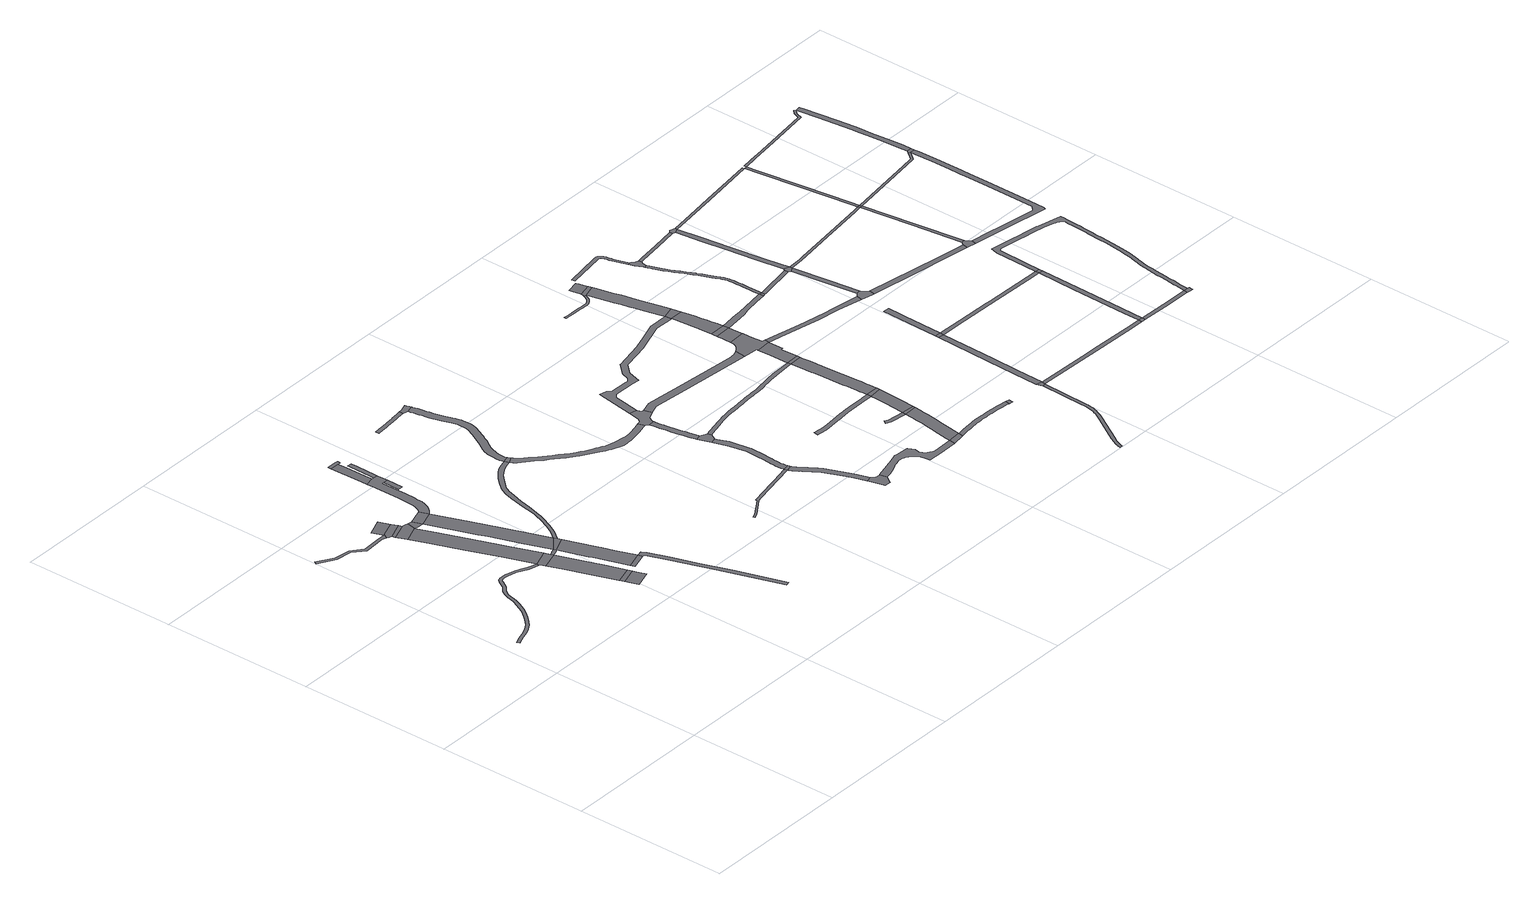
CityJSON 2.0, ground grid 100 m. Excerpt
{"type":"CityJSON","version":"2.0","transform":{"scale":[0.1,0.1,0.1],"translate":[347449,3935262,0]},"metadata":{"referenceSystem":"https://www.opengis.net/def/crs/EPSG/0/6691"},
"CityObjects":{
"road1":{"type":"Road","attributes":{"RoadStructureAttribute.sectionType":"1"},"geometry":[{"type":"MultiSurface","lod":"1","boundaries":[[[0,1,2,3,4,5,6,7,8,9,10,11,12,13,14,15,16,17,18,19,20,21,22,23,24,25,26,27,28,29,30,31,32,33,34,35,36,37,38,39,40,41,42,43,44,45,46,47,48,49,50,51,52,53,54,55,56,57,58,59,60,61,62,63,64,65,66,67,68,69,70,71]]]}]},
"road2":{"type":"Road","attributes":{"RoadStructureAttribute.sectionType":"1"},"geometry":[{"type":"MultiSurface","lod":"1","boundaries":[[[72,73,74,75,76,77,78,79,80,81,82,83,84]]]}]},
"road3":{"type":"Road","geometry":[{"type":"MultiSurface","lod":"1","boundaries":[[[83,85,86,87,88,84]]]}]},
"road4":{"type":"Road","attributes":{"RoadStructureAttribute.sectionType":"1"},"geometry":[{"type":"MultiSurface","lod":"1","boundaries":[[[88,89,90,91,84]]]}]},
"road5":{"type":"Road","attributes":{"RoadStructureAttribute.sectionType":"1"},"geometry":[{"type":"MultiSurface","lod":"1","boundaries":[[[86,92,93,87]]]}]},
"road6":{"type":"Road","geometry":[{"type":"MultiSurface","lod":"1","boundaries":[[[94,95,96,97,98,93,92,99,100]]]}]},
"road7":{"type":"Road","attributes":{"function":"1","RoadStructureAttribute.sectionType":"7"},"geometry":[{"type":"MultiSurface","lod":"1","boundaries":[[[101,102,103,104,100,99,105,106,107,71,108]]]}]},
"road8":{"type":"Road","geometry":[{"type":"MultiSurface","lod":"1","boundaries":[[[71,70,109,110,111,112,113,108]]]}]},
"road9":{"type":"Road","attributes":{"function":"1","RoadStructureAttribute.sectionType":"7"},"geometry":[{"type":"MultiSurface","lod":"1","boundaries":[[[111,114,115,116,117,118,119,112]]]}]},
"road10":{"type":"Road","geometry":[{"type":"MultiSurface","lod":"1","boundaries":[[[120,117,116,121]]]}]},
"road11":{"type":"Road","attributes":{"function":"1","RoadStructureAttribute.sectionType":"7"},"geometry":[{"type":"MultiSurface","lod":"1","boundaries":[[[122,120,121,123,124,125]]]}]},
"road12":{"type":"Road","attributes":{"RoadStructureAttribute.sectionType":"1"},"geometry":[{"type":"MultiSurface","lod":"1","boundaries":[[[126,127,96,95,128,129,130]]]}]},
"road13":{"type":"Road","geometry":[{"type":"MultiSurface","lod":"1","boundaries":[[[131,132,126,130]]]}]},
"road14":{"type":"Road","attributes":{"function":"1","RoadStructureAttribute.sectionType":"7"},"geometry":[{"type":"MultiSurface","lod":"1","boundaries":[[[133,134,135,136,131,130,137,138,139,140,141,142]]]}]},
"road15":{"type":"Road","attributes":{"function":"1","RoadStructureAttribute.sectionType":"7"},"geometry":[{"type":"MultiSurface","lod":"1","boundaries":[[[143,144,145,146,147,148,149,150,151,152,153,154,155,156,146,141,157,158,159,113,112]]]}]},
"road16":{"type":"Road","geometry":[{"type":"MultiSurface","lod":"1","boundaries":[[[141,146,156,160,161,162,142]]]}]},
"road17":{"type":"Road","geometry":[{"type":"MultiSurface","lod":"1","boundaries":[[[151,163,164,152]]]}]},
"road18":{"type":"Road","attributes":{"RoadStructureAttribute.sectionType":"1"},"geometry":[{"type":"MultiSurface","lod":"1","boundaries":[[[164,165,166,167,168,169,170,171,172,173,174,175,176,177,178,152]]]}]},
"road19":{"type":"Road","attributes":{"RoadStructureAttribute.sectionType":"1"},"geometry":[{"type":"MultiSurface","lod":"1","boundaries":[[[179,180,181,182,183,184,185,186,187,188,189,190,132,131,191,192,193,194,195,196,197,198,199,200,201,202,203,204,205,206,207]]]}]},
"road20":{"type":"Road","geometry":[{"type":"MultiSurface","lod":"1","boundaries":[[[203,208,209,204]]]}]},
"road21":{"type":"Road","attributes":{"RoadStructureAttribute.sectionType":"1"},"geometry":[{"type":"MultiSurface","lod":"1","boundaries":[[[210,211,212,213,214,179,207]]]}]},
"road22":{"type":"Road","geometry":[{"type":"MultiSurface","lod":"1","boundaries":[[[215,216,217,213,212,218,219]]]}]},
"road23":{"type":"Road","attributes":{"RoadStructureAttribute.sectionType":"1"},"geometry":[{"type":"MultiSurface","lod":"1","boundaries":[[[220,221,222,223,224,225,206,205]]]}]},
"road24":{"type":"Road","attributes":{"RoadStructureAttribute.sectionType":"1"},"geometry":[{"type":"MultiSurface","lod":"1","boundaries":[[[162,226,227,228,229,230,231,232,233,234,235,236,237,238,239,240,241,242,243,244,245,246,247,248,249,250,251,252,253,254,255,256,257,258,259,260,261,262,263,264,265,266,267,268,269,270,271,272,273,274,275,276,277,278,142]]]}]},
"road25":{"type":"Road","geometry":[{"type":"MultiSurface","lod":"1","boundaries":[[[253,252,279,280,281,282]]]}]},
"road26":{"type":"Road","attributes":{"RoadStructureAttribute.sectionType":"1"},"geometry":[{"type":"MultiSurface","lod":"1","boundaries":[[[283,284,285,286,287,288,289,290,291,292,293,294,295,296,297,298,299,300,301,302,303]]]}]},
"road27":{"type":"Road","attributes":{"RoadStructureAttribute.sectionType":"1"},"geometry":[{"type":"MultiSurface","lod":"1","boundaries":[[[304,305,306,307,308,309,310,311,312,313,314,315,316,317,318,319,320,321,322,323,324,325,326,327,328,329,330,331,332,333,334,335,336,337,338,339,340,341,342,343,344,345,253,282,346,347,348,349,350,351,352,353,354,355,356,357,358,359,360,361,362,363,364,365,366,367,368,369,370,371,372,373,374,375,376,377,378,379,380,381,382,383,384,385,386,387,388,389,390,391]]]}]},
"road28":{"type":"Road","attributes":{"RoadStructureAttribute.sectionType":"1"},"geometry":[{"type":"MultiSurface","lod":"1","boundaries":[[[392,393,394,395,396,397,398,399,400,401,402,403,404]]]}]},
"road29":{"type":"Road","geometry":[{"type":"MultiSurface","lod":"1","boundaries":[[[391,390,405,406,407,408,283,303]]]}]},
"road30":{"type":"Road","attributes":{"RoadStructureAttribute.sectionType":"1"},"geometry":[{"type":"MultiSurface","lod":"1","boundaries":[[[409,410,411,412,413,414,415,416,417,418,419,420,421,422,423,424,425,426,427,428,429,430,431,432,433,434,435,436,437,438,439,440,441,442,443,444,445,446,447,448,449,450,451,452,453,454,455,456,457,458,459,460,461,462,463,464,465,466,467,468,469,470,471,472,473,474,475,476,477,478,479,480,481,482,483,484,485,486,280,279]]]}]},
"road31":{"type":"Road","geometry":[{"type":"MultiSurface","lod":"1","boundaries":[[[392,404,487,488,489]]]}]},
"road32":{"type":"Road","attributes":{"RoadStructureAttribute.sectionType":"1"},"geometry":[{"type":"MultiSurface","lod":"1","boundaries":[[[490,491,492,493,494,495,496,497,498,499,500,501,487,404,502,503,504,505,506,507,508,509,510,511,512,513,514,515]]]}]},
"road33":{"type":"Road","attributes":{"RoadStructureAttribute.sectionType":"1"},"geometry":[{"type":"MultiSurface","lod":"1","boundaries":[[[489,516,517,518,519,520,521,522,523,524,525,526,527,528,529,530,531,532,533,534,535,536,537,538,539,540,541,542,543,544,545,546,547,548,392]]]}]},
"road34":{"type":"Road","geometry":[{"type":"MultiSurface","lod":"1","boundaries":[[[549,550,551,552,553,554,555,556,557,558,559,560,561,562,563,564,565,566,567,568,515,514,569,570,571]]]}]},
"road35":{"type":"Road","geometry":[{"type":"MultiSurface","lod":"1","boundaries":[[[572,532,531,573,574,575,576,577]]]}]},
"road36":{"type":"Road","attributes":{"RoadStructureAttribute.sectionType":"1"},"geometry":[{"type":"MultiSurface","lod":"1","boundaries":[[[578,579,580,581,582,583,584,585,586,587,588,589,590,591,592,593,594,595,596,597,598,599,600,601,572,577]]]}]},
"road37":{"type":"Road","geometry":[{"type":"MultiSurface","lod":"1","boundaries":[[[602,603,604,605,606,607,608,609,610,611,612,613,614,452,451,590,589,615,616,617]]]}]},
"road38":{"type":"Road","attributes":{"RoadStructureAttribute.sectionType":"1"},"geometry":[{"type":"MultiSurface","lod":"1","boundaries":[[[618,619,620,621,622,623,624,625,626,627,628,629,630,631,632,633,634,635,636,637,638,639,640,641,642,643,644,645,646,647,648,649,650,651,652,653,654,655,656,657,658,659,660,661,662,663,664,665,666,667,668,553,552]]]}]},
"road39":{"type":"Road","attributes":{"RoadStructureAttribute.sectionType":"1"},"geometry":[{"type":"MultiSurface","lod":"1","boundaries":[[[669,670,671,672,673,674,675,676,677,678,679,680,681,682,683,684,685,686,687,688,689,690,691,692,693,694,695,696,697,698,574,573,699,700,701,702,703,704,705,706,707,708,709,710,711,712,713,714,715,716,717,718,719,720,721,722,723,724,725,726]]]}]},
"road40":{"type":"Road","attributes":{"RoadStructureAttribute.sectionType":"1"},"geometry":[{"type":"MultiSurface","lod":"1","boundaries":[[[727,728,729,730,731,732,733,734,735,736,737,738,602,617,739,740,741,742,743,744]]]}]},
"road41":{"type":"Road","attributes":{"RoadStructureAttribute.sectionType":"1"},"geometry":[{"type":"MultiSurface","lod":"1","boundaries":[[[745,746,747,748,749,750,751,752,753,754,755,756,757,758,759,760,761,762,763,764,765,766,767,768,769,770,771,772,773,774,775,776,777,778,779,780,781,782,783]]]}]},
"road42":{"type":"Road","geometry":[{"type":"MultiSurface","lod":"1","boundaries":[[[784,649,648,785]]]}]},
"road43":{"type":"Road","attributes":{"RoadStructureAttribute.sectionType":"1"},"geometry":[{"type":"MultiSurface","lod":"1","boundaries":[[[786,787,788,789,790,791,792,793,794,795,796,797,798,612,611,799,800,801,802,803,804,805,806,807,808,809,810,811,812,813]]]}]},
"road44":{"type":"Road","attributes":{"RoadStructureAttribute.sectionType":"1"},"geometry":[{"type":"MultiSurface","lod":"1","boundaries":[[[814,815,816,817,818,819]]]}]},
"road45":{"type":"Road","attributes":{"function":"3","RoadStructureAttribute.sectionType":"1"},"geometry":[{"type":"MultiSurface","lod":"1","boundaries":[[[784,820,821,822,823,824,825,826,827,828,818,829,830,831,832,833,834,835,836,837,838,839,840,649]]]}]},
"road46":{"type":"Road","geometry":[{"type":"MultiSurface","lod":"1","boundaries":[[[818,828,841,819]]]}]},
"road47":{"type":"Road","attributes":{"function":"3","RoadStructureAttribute.sectionType":"1"},"geometry":[{"type":"MultiSurface","lod":"1","boundaries":[[[842,843,844,845,846,783,847,848,849,850,819,841]]]}]},
"road48":{"type":"Road","attributes":{"RoadStructureAttribute.sectionType":"1"},"geometry":[{"type":"MultiSurface","lod":"1","boundaries":[[[851,852,853,854,855,856,857,858,859,860,861,862,863,864,865,866,867,868,869,870,871,872,873,874,875,876,877,878,879,880,881,882,883,884,885,886,887,888,889,890,784,785]]]}]},
"road49":{"type":"Road","geometry":[{"type":"MultiSurface","lod":"1","boundaries":[[[783,846,891,745]]]}]},
"road50":{"type":"Road","attributes":{"function":"3","RoadStructureAttribute.sectionType":"1"},"geometry":[{"type":"MultiSurface","lod":"1","boundaries":[[[892,893,894,895,896,897,898,899,900,901,902,903,904,745,891,905,906,907,908,909,910,911,912,913,914,915,916,917,726]]]}]},
"road51":{"type":"Road","geometry":[{"type":"MultiSurface","lod":"1","boundaries":[[[918,669,726,917]]]}]},
"road52":{"type":"Road","attributes":{"RoadStructureAttribute.sectionType":"1"},"geometry":[{"type":"MultiSurface","lod":"1","boundaries":[[[919,920,921,922,923,924,925,926,927,928,929,930,931,932,933,934,935,936,937,938,939,940,941,942,943,944,945,946,947,948,949,950,951,952,953,954,955,956]]]}]},
"road53":{"type":"Road","attributes":{"RoadStructureAttribute.sectionType":"1"},"geometry":[{"type":"MultiSurface","lod":"1","boundaries":[[[957,958,669,918,959,960,961,962]]]}]},
"road54":{"type":"Road","geometry":[{"type":"MultiSurface","lod":"1","boundaries":[[[963,964,965,966,967,968,969,970,971,972,744,743,973,974,975,957,962,976,977,978,979,980]]]}]},
"road55":{"type":"Road","geometry":[{"type":"MultiSurface","lod":"1","boundaries":[[[981,982,871,870,983]]]}]},
"road56":{"type":"Road","attributes":{"function":"3","RoadStructureAttribute.sectionType":"1"},"geometry":[{"type":"MultiSurface","lod":"1","boundaries":[[[984,985,986,987,988,989,990,991,963,980]]]}]},
"road57":{"type":"Road","geometry":[{"type":"MultiSurface","lod":"1","boundaries":[[[987,992,993,994,995,988]]]}]},
"road58":{"type":"Road","attributes":{"function":"3","RoadStructureAttribute.sectionType":"1"},"geometry":[{"type":"MultiSurface","lod":"1","boundaries":[[[993,996,997,998,999,1000,1001,1002,1003,1004,1005,1006,1007,994]]]}]},
"road59":{"type":"Road","geometry":[{"type":"MultiSurface","lod":"1","boundaries":[[[1003,1008,1009,813,812,1004]]]}]},
"road60":{"type":"Road","attributes":{"function":"3","RoadStructureAttribute.sectionType":"1"},"geometry":[{"type":"MultiSurface","lod":"1","boundaries":[[[1009,1010,1011,1012,1013,1014,1015,1016,1017,1018,955,1019,1020,1021,1022,1023,1024,1025,1026,1027,813]]]}]},
"road61":{"type":"Road","geometry":[{"type":"MultiSurface","lod":"1","boundaries":[[[1028,1029,956,955,1018,1030,1031]]]}]},
"road62":{"type":"Road","attributes":{"function":"3","RoadStructureAttribute.sectionType":"1"},"geometry":[{"type":"MultiSurface","lod":"1","boundaries":[[[1030,1032,1033,1034,1035,1036,1037,1031]]]}]},
"road63":{"type":"Road","geometry":[{"type":"MultiSurface","lod":"1","boundaries":[[[1038,1039,1040,1041]]]}]},
"road64":{"type":"Road","attributes":{"RoadStructureAttribute.sectionType":"1"},"geometry":[{"type":"MultiSurface","lod":"1","boundaries":[[[1042,1043,1044,1045,1046,1047,1048,1049,1050,993,992]]]}]},
"road65":{"type":"Road","attributes":{"RoadStructureAttribute.sectionType":"1"},"geometry":[{"type":"MultiSurface","lod":"1","boundaries":[[[1051,1052,1053,1054,1055,1056,1057,1058,1059,1060,1061,1062,976,962]]]}]},
"road66":{"type":"Road","attributes":{"RoadStructureAttribute.sectionType":"1"},"geometry":[{"type":"MultiSurface","lod":"1","boundaries":[[[1063,1064,1065,1066,1067,1068,1069,1070,1071,1072,1073,1074,1075,1076,1077,1078,1079,1080,1081,1082,1083,1084,1085,1086,1087,1088,1089,1090,1091,1092,1093,1094,1095,1096,1097,1098,1099,1100]]]}]},
"road67":{"type":"Road","attributes":{"RoadStructureAttribute.sectionType":"1"},"geometry":[{"type":"MultiSurface","lod":"1","boundaries":[[[1101,1102,1041,1040,1103,1104,1105,1106]]]}]},
"road68":{"type":"Road","attributes":{"RoadStructureAttribute.sectionType":"1"},"geometry":[{"type":"MultiSurface","lod":"1","boundaries":[[[1107,1108,1109,1110,1040,1039,1038,1111,1112,1113,1114,1115,1116,1117,1118,1119,1120,1121,1122,1123,1124,1125,1126,1127,1128,1129,1130,1131,1132,1133,1134,1135,1136,1137,1138,1139,1140,1141,1142,1143,1144,1145,1146,1147,1148,1149,1150,1151,1152,1153,1154,1155,1156,1157,1158,1039,1159,1160,1161,1162,1163]]]}]},
"road69":{"type":"Road","geometry":[{"type":"MultiSurface","lod":"1","boundaries":[[[1105,1164,1165,1106]]]}]},
"road70":{"type":"Road","geometry":[{"type":"MultiSurface","lod":"1","boundaries":[[[1166,1046,1045,1167]]]}]},
"road71":{"type":"Road","attributes":{"RoadStructureAttribute.sectionType":"1"},"geometry":[{"type":"MultiSurface","lod":"1","boundaries":[[[1168,1169,1170,1171,1172,1173,1174,1175,1176,1177,1178,1179,1180,1181,1182,1183,1184,1185,1186,1187,1188,1189,1190,1191,1192,1193,1194,1195,1196,1197,1046,1166,1198,1199,1200,1201,1202,1203,1204,1205,1206,1207,1208,1209,1210,1211,1212,1213,1214,1215,1216,1217,1218,1219,1220,1221,1222,1223,1224,1225,1226,1227,1228,1229]]]}]},
"road72":{"type":"Road","geometry":[{"type":"MultiSurface","lod":"1","boundaries":[[[1228,1230,1231,1232,1233,1234,1235,1236,1237,1238,1239,1240,1241,1242,1243,1244,1245,1080,1079,1246,1247,1248,1249,1250,1229]]]}]},
"road73":{"type":"Road","attributes":{"RoadStructureAttribute.sectionType":"1"},"geometry":[{"type":"MultiSurface","lod":"1","boundaries":[[[1251,1252,1253,1254,1255,1165,1164]]]}]},
"road74":{"type":"Road","attributes":{"RoadStructureAttribute.sectionType":"1"},"geometry":[{"type":"MultiSurface","lod":"1","boundaries":[[[1256,1257,1258,1259,1260,1261,1166,1167]]]}]},
"road75":{"type":"Road","attributes":{"RoadStructureAttribute.sectionType":"1"},"geometry":[{"type":"MultiSurface","lod":"1","boundaries":[[[1262,1263,1264,1238,1237,1265,1266,1267]]]}]},
"road76":{"type":"Road","geometry":[{"type":"MultiSurface","lod":"1","boundaries":[[[1268,1269,1270,1271,1058,1057,1272,1273,1274]]]}]},
"road77":{"type":"Road","attributes":{"RoadStructureAttribute.sectionType":"1"},"geometry":[{"type":"MultiSurface","lod":"1","boundaries":[[[1275,1276,1271,1270,1277,1278]]]}]},
"road78":{"type":"Road","geometry":[{"type":"MultiSurface","lod":"1","boundaries":[[[1279,1280,1260,1259,1275,1278]]]}]},
"road79":{"type":"Road","attributes":{"RoadStructureAttribute.sectionType":"1"},"geometry":[{"type":"MultiSurface","lod":"1","boundaries":[[[1281,1282,1283,1280,1279,1284,1285,1286,1287,1288]]]}]},
"road80":{"type":"Road","geometry":[{"type":"MultiSurface","lod":"1","boundaries":[[[1288,1287,1289,1290,1262,1267]]]}]},
"road81":{"type":"Road","attributes":{"RoadStructureAttribute.sectionType":"1"},"geometry":[{"type":"MultiSurface","lod":"1","boundaries":[[[1291,1292,1293,1294,1164,1105,1295,1296,1297,1298]]]}]},
"road82":{"type":"Road","attributes":{"RoadStructureAttribute.sectionType":"1"},"geometry":[{"type":"MultiSurface","lod":"1","boundaries":[[[1273,1299,1300,1301,1302,1303,1304,1305,1306,1274]]]}]},
"road83":{"type":"Road","geometry":[{"type":"MultiSurface","lod":"1","boundaries":[[[1163,1162,1307,1308]]]}]},
"road84":{"type":"Road","attributes":{"RoadStructureAttribute.sectionType":"1"},"geometry":[{"type":"MultiSurface","lod":"1","boundaries":[[[1309,1310,1311,1312,1313,1314,1315,1316,1317,1318,1279,1278]]]}]},
"road85":{"type":"Road","attributes":{"RoadStructureAttribute.sectionType":"1"},"geometry":[{"type":"MultiSurface","lod":"1","boundaries":[[[1319,1320,1163,1308,1321,1322,1323,1298]]]}]},
"road86":{"type":"Road","attributes":{"RoadStructureAttribute.sectionType":"1"},"geometry":[{"type":"MultiSurface","lod":"1","boundaries":[[[1307,1324,1325,1326,1327,1328,1308]]]}]},
"road87":{"type":"Road","attributes":{"RoadStructureAttribute.sectionType":"1"},"geometry":[{"type":"MultiSurface","lod":"1","boundaries":[[[1287,1329,1330,1331,1332,1333,1334,1289]]]}]},
"road88":{"type":"Road","geometry":[{"type":"MultiSurface","lod":"1","boundaries":[[[1323,1335,1291,1298]]]}]},
"road89":{"type":"Road","geometry":[{"type":"MultiSurface","lod":"1","boundaries":[[[1336,1337,1338,1303,1302,1339,1340]]]}]},
"road90":{"type":"Road","geometry":[{"type":"MultiSurface","lod":"1","boundaries":[[[1341,1342,1343,1327,1326,1344]]]}]},
"road91":{"type":"Road","attributes":{"RoadStructureAttribute.sectionType":"1"},"geometry":[{"type":"MultiSurface","lod":"1","boundaries":[[[1345,1338,1337,1346,1347,1313]]]}]},
"road92":{"type":"Road","attributes":{"RoadStructureAttribute.sectionType":"1"},"geometry":[{"type":"MultiSurface","lod":"1","boundaries":[[[1343,1348,1349,1350,1351,1352,1353,1354,1355,1356,1357,1358,1359,1360,1361,1362,1363,1364,1365,1366,1367,1368,1369,1370,1371,1372,1373,1374,1375,1376,1377,1378,1379,1380,1381,1382,1383,1384,1385,1386,1387,1388,1389,1291,1335,1390,1391,1392,1393,1394,1395,1396,1397,1398,1399,1400,1401,1402,1403,1404,1405,1406,1407,1408,1409,1410,1411,1412,1413,1414,1415,1416,1417,1418,1419,1420,1421,1422,1423,1424,1425,1426,1427,1428,1429,1430,1431,1432,1433,1434,1435,1436,1437,1327]]]}]},
"road93":{"type":"Road","geometry":[{"type":"MultiSurface","lod":"1","boundaries":[[[1347,1438,1314,1313]]]}]},
"road94":{"type":"Road","attributes":{"RoadStructureAttribute.sectionType":"1"},"geometry":[{"type":"MultiSurface","lod":"1","boundaries":[[[1331,1439,1440,1441,1314,1438,1442,1443,1444,1445]]]}]},
"road95":{"type":"Road","attributes":{"RoadStructureAttribute.sectionType":"1"},"geometry":[{"type":"MultiSurface","lod":"1","boundaries":[[[1339,1446,1447,1448,1449,1450,1451,1452,1453,1454,1455,1456,1457,1458,1459,1460,1461,1462,1438,1347,1463,1464,1458,1465,1466,1467,1468,1469,1470,1471,1472,1473,1474,1340]]]}]},
"road96":{"type":"Road","attributes":{"RoadStructureAttribute.sectionType":"1"},"geometry":[{"type":"MultiSurface","lod":"1","boundaries":[[[1475,1476,1477,1478,1479,1480,1481,1482,1483,1484,1485,1486,1487,1488,1489,1490,1491,1492,1493,1445,1494,1495,1496,1497,1484,1498,1499,1500,1501,1502,1503,1504,1505,1506,1507]]]}]},
"road97":{"type":"Road","geometry":[{"type":"MultiSurface","lod":"1","boundaries":[[[1506,1459,1458,1457,1507]]]}]}
},
"vertices":[
[766,1796,0],[730,1808,0],[695,1825,0],[658,1842,0],[619,1852,0],[597,1856,0],[577,1858,0],[574,1859,0],[551,1859,0],[530,1852,0],[517,1839,0],[508,1823,0],[501,1809,0],[493,1796,0],[483,1786,0],[471,1776,0],[458,1765,0],[447,1753,0],[433,1727,0],[424,1699,0],[418,1671,0],[409,1645,0],[396,1614,0],[381,1584,0],[365,1554,0],[347,1527,0],[323,1497,0],[297,1468,0],[268,1443,0],[237,1422,0],[213,1411,0],[187,1402,0],[159,1394,0],[131,1384,0],[100,1370,0],[108,1352,0],[139,1365,0],[165,1375,0],[193,1383,0],[221,1392,0],[247,1405,0],[280,1427,0],[311,1454,0],[338,1484,0],[363,1515,0],[382,1544,0],[399,1575,0],[414,1606,0],[428,1638,0],[437,1666,0],[444,1693,0],[451,1719,0],[463,1741,0],[472,1751,0],[484,1761,0],[496,1771,0],[508,1784,0],[518,1799,0],[526,1814,0],[533,1827,0],[540,1834,0],[554,1839,0],[573,1839,0],[580,1838,0],[595,1836,0],[615,1833,0],[651,1823,0],[686,1807,0],[723,1789,0],[761,1777,0],[787,1772,0],[791,1791,0],
[473,2639,0],[433,2640,0],[300,2633,0],[227,2691,0],[123,2706,0],[18,2769,0],[8,2751,0],[117,2686,0],[219,2672,0],[293,2612,0],[434,2620,0],[463,2609,0],[476,2639,0],
[478,2603,0],[492,2597,0],[601,2639,0],[585,2681,0],
[558,2752,0],[448,2710,0],[471,2650,0],
[499,2577,0],[609,2619,0],
[636,2550,0],[638,2550,0],[649,2609,0],[636,2612,0],[623,2615,0],[526,2508,0],[635,2550,0],
[831,2026,0],[811,2081,0],[757,2228,0],[686,2417,0],[577,2375,0],[647,2187,0],[721,1986,0],[901,1831,0],
[795,1770,0],[799,1769,0],[809,1740,0],[922,1773,0],[915,1792,0],
[847,1634,0],[886,1523,0],[955,1324,0],[1066,1360,0],[1022,1489,0],[997,1562,0],
[1076,1332,0],[965,1295,0],
[1085,1307,0],[974,1269,0],[994,1211,0],[1105,1248,0],
[676,2604,0],[670,2605,0],[662,2545,0],[683,2543,0],[699,2543,0],
[804,2580,0],[782,2640,0],
[1006,2028,0],[954,2172,0],[918,2270,0],[886,2357,0],[813,2232,0],[820,2214,0],[834,2177,0],[901,1990,0],[964,1813,0],[1056,1886,0],
[929,1775,0],[945,1782,0],[960,1788,0],[971,1794,0],[1034,1610,0],[1043,1585,0],[1048,1571,0],[1078,1480,0],[1114,1376,0],[1221,1408,0],[1175,1541,0],[1150,1617,0],[1140,1647,0],[1073,1838,0],[951,1806,0],[938,1801,0],[923,1794,0],
[1064,1864,0],[1064,1865,0],[1067,1867,0],
[1124,1347,0],[1230,1379,0],
[1238,1381,0],[1241,1382,0],[1244,1375,0],[1290,1246,0],[1347,1079,0],[1370,1009,0],[1515,569,0],[1544,578,0],[1438,901,0],[1376,1088,0],[1318,1256,0],[1272,1387,0],[1257,1416,0],[1230,1411,0],
[815,3042,0],[816,2981,0],[818,2910,0],[819,2817,0],[818,2758,0],[815,2727,0],[812,2703,0],[808,2685,0],[804,2671,0],[799,2660,0],[794,2653,0],[785,2643,0],[813,2587,0],[828,2601,0],[842,2616,0],[852,2631,0],[860,2649,0],[867,2669,0],[872,2693,0],[875,2721,0],[878,2756,0],[879,2817,0],[878,2910,0],[876,2982,0],[889,2981,0],[919,2981,0],[919,3052,0],[889,3052,0],[875,3053,0],
[888,2872,0],[918,2871,0],
[874,3083,0],[870,3243,0],[869,3294,0],[809,3295,0],[814,3104,0],
[870,3320,0],[868,3320,0],[808,3318,0],[888,3296,0],[890,3316,0],
[919,3068,0],[921,3200,0],[921,3243,0],[891,3244,0],[891,3225,0],[890,3078,0],
[1109,1924,0],[1143,1987,0],[1172,2051,0],[1184,2084,0],[1194,2119,0],[1203,2153,0],[1206,2162,0],[1209,2172,0],[1226,2242,0],[1226,2243,0],[1239,2295,0],[1252,2334,0],[1266,2379,0],[1277,2403,0],[1281,2412,0],[1295,2427,0],[1308,2443,0],[1321,2458,0],[1335,2473,0],[1353,2490,0],[1371,2507,0],[1391,2522,0],[1412,2535,0],[1431,2544,0],[1452,2552,0],[1473,2559,0],[1493,2565,0],[1483,2594,0],[1464,2587,0],[1442,2580,0],[1420,2572,0],[1397,2561,0],[1374,2546,0],[1352,2530,0],[1339,2518,0],[1332,2512,0],[1314,2494,0],[1299,2479,0],[1285,2462,0],[1272,2447,0],[1258,2431,0],[1248,2412,0],[1235,2383,0],[1230,2370,0],[1218,2326,0],[1191,2205,0],[1183,2163,0],[1178,2134,0],[1175,2124,0],[1165,2091,0],[1153,2058,0],[1125,1996,0],[1092,1935,0],
[1494,2566,0],[1534,2586,0],[1531,2592,0],[1525,2607,0],
[1498,3367,0],[1475,3364,0],[1451,3361,0],[1428,3359,0],[1419,3358,0],[1404,3356,0],[1368,3352,0],[1367,3352,0],[1331,3348,0],[1294,3344,0],[1257,3341,0],[1259,3316,0],[1296,3320,0],[1333,3323,0],[1355,3326,0],[1370,3327,0],[1407,3331,0],[1430,3334,0],[1454,3337,0],[1478,3339,0],[1501,3342,0],
[1535,3331,0],[1538,3315,0],[1542,3299,0],[1545,3282,0],[1548,3264,0],[1552,3246,0],[1555,3227,0],[1561,3201,0],[1568,3176,0],[1575,3151,0],[1581,3126,0],[1590,3098,0],[1599,3070,0],[1606,3044,0],[1607,3033,0],[1609,3019,0],[1609,3005,0],[1609,2992,0],[1608,2979,0],[1606,2966,0],[1602,2952,0],[1597,2938,0],[1589,2922,0],[1582,2906,0],[1573,2887,0],[1563,2868,0],[1552,2849,0],[1542,2830,0],[1529,2809,0],[1519,2793,0],[1515,2787,0],[1502,2764,0],[1490,2739,0],[1484,2720,0],[1483,2716,0],[1481,2710,0],[1480,2701,0],[1479,2688,0],[1476,2665,0],[1474,2643,0],[1476,2621,0],[1480,2603,0],[1520,2622,0],[1518,2637,0],[1519,2653,0],[1522,2669,0],[1527,2686,0],[1530,2696,0],[1531,2702,0],[1532,2706,0],[1537,2720,0],[1546,2741,0],[1558,2761,0],[1563,2769,0],[1572,2782,0],[1585,2805,0],[1596,2825,0],[1607,2844,0],[1617,2864,0],[1627,2885,0],[1635,2901,0],[1643,2918,0],[1650,2936,0],[1655,2956,0],[1658,2973,0],[1659,2989,0],[1659,3006,0],[1659,3023,0],[1657,3039,0],[1656,3047,0],[1655,3054,0],[1647,3084,0],[1641,3101,0],[1638,3112,0],[1630,3140,0],[1623,3164,0],[1616,3189,0],[1610,3213,0],[1604,3238,0],[1601,3255,0],[1598,3273,0],[1596,3280,0],[1594,3291,0],[1591,3310,0],[1587,3326,0],[1583,3343,0],[1582,3346,0],[1534,3333,0],
[2419,1325,0],[2295,1298,0],[2261,1291,0],[2075,1252,0],[2074,1240,0],[1959,1164,0],[1933,1152,0],[1936,1143,0],[1964,1155,0],[2079,1232,0],[2110,1239,0],[2307,1281,0],[2424,1305,0],
[1579,3360,0],[1574,3377,0],[1570,3387,0],[1523,3369,0],
[1502,2552,0],[1505,2546,0],[1509,2540,0],[1513,2534,0],[1517,2528,0],[1536,2512,0],[1555,2496,0],[1574,2480,0],[1593,2464,0],[1614,2446,0],[1635,2427,0],[1657,2409,0],[1679,2391,0],[1706,2368,0],[1727,2351,0],[1733,2346,0],[1762,2324,0],[1791,2303,0],[1796,2300,0],[1821,2285,0],[1847,2270,0],[1872,2254,0],[1897,2239,0],[1913,2230,0],[1929,2221,0],[1944,2212,0],[1960,2202,0],[1979,2195,0],[1999,2187,0],[2018,2180,0],[2038,2176,0],[2051,2175,0],[2063,2176,0],[2075,2176,0],[2087,2177,0],[2108,2178,0],[2128,2181,0],[2148,2185,0],[2168,2189,0],[2193,2194,0],[2218,2201,0],[2244,2207,0],[2269,2214,0],[2253,2253,0],[2232,2247,0],[2210,2241,0],[2188,2236,0],[2178,2234,0],[2168,2232,0],[2148,2228,0],[2127,2226,0],[2107,2225,0],[2096,2227,0],[2031,2237,0],[1968,2254,0],[1950,2263,0],[1933,2271,0],[1916,2279,0],[1899,2288,0],[1877,2299,0],[1855,2311,0],[1834,2324,0],[1813,2337,0],[1785,2356,0],[1758,2377,0],[1731,2399,0],[1704,2421,0],[1683,2439,0],[1661,2458,0],[1640,2476,0],[1619,2495,0],[1600,2511,0],[1581,2527,0],[1579,2528,0],[1569,2540,0],[1558,2552,0],[1547,2565,0],[1539,2578,0],
[2462,1317,0],[2460,1324,0],[2458,1333,0],
[2629,990,0],[2618,1023,0],[2564,1162,0],[2547,1187,0],[2530,1211,0],[2515,1233,0],[2514,1234,0],[2498,1257,0],[2488,1272,0],[2478,1286,0],[2469,1300,0],[2463,1313,0],[2426,1298,0],[2434,1280,0],[2445,1264,0],[2455,1249,0],[2458,1246,0],[2465,1235,0],[2481,1211,0],[2497,1188,0],[2514,1164,0],[2529,1143,0],[2581,1009,0],[2596,965,0],[2621,888,0],[2660,901,0],
[2457,1337,0],[2455,1350,0],[2454,1364,0],[2453,1380,0],[2453,1397,0],[2454,1415,0],[2456,1433,0],[2457,1450,0],[2459,1467,0],[2460,1484,0],[2462,1502,0],[2464,1604,0],[2464,1608,0],[2439,1744,0],[2413,1813,0],[2410,1825,0],[2372,1812,0],[2376,1800,0],[2399,1735,0],[2400,1733,0],[2424,1604,0],[2422,1506,0],[2422,1504,0],[2421,1488,0],[2419,1471,0],[2417,1453,0],[2416,1436,0],[2415,1418,0],[2413,1399,0],[2413,1380,0],[2414,1361,0],[2415,1345,0],[2418,1330,0],
[2690,780,0],[2690,783,0],[2690,784,0],[2723,827,0],[2713,875,0],[2711,874,0],[2707,874,0],[2702,873,0],[2698,873,0],[2694,873,0],[2690,874,0],[2687,875,0],[2683,876,0],[2680,878,0],[2676,880,0],[2673,883,0],[2670,885,0],[2667,889,0],[2665,893,0],[2662,897,0],[2629,865,0],[2650,794,0],[2650,783,0],
[2343,1896,0],[2431,1864,0],[2425,1888,0],[2421,1887,0],[2413,1892,0],[2381,1909,0],
[2378,1916,0],[2371,1952,0],[2365,1982,0],[2363,1990,0],[2355,2028,0],[2348,2066,0],[2343,2100,0],[2340,2119,0],[2338,2135,0],[2337,2141,0],[2333,2170,0],[2329,2201,0],[2289,2196,0],[2294,2165,0],[2298,2130,0],[2299,2126,0],[2300,2120,0],[2304,2094,0],[2309,2059,0],[2316,2020,0],[2324,1982,0],[2326,1971,0],[2332,1944,0],[2340,1906,0],
[2381,2314,0],[2377,2315,0],[2374,2316,0],[2370,2316,0],[2367,2318,0],[2363,2323,0],[2361,2326,0],[2360,2330,0],[2358,2338,0],[2356,2345,0],[2307,2356,0],[2293,2279,0],[2275,2258,0],[2328,2210,0],[2345,2243,0],[2396,2267,0],
[2743,832,0],[2760,836,0],[2776,841,0],[2793,847,0],[2809,853,0],[2825,860,0],[2836,865,0],[2846,869,0],[2856,873,0],[2867,877,0],[2871,878,0],[2877,880,0],[2886,882,0],[2895,884,0],[2903,884,0],[2912,884,0],[2923,882,0],[2924,882,0],[2936,878,0],[2948,873,0],[2958,866,0],[2969,857,0],[2979,845,0],[2988,832,0],[2992,827,0],[3000,811,0],[3003,803,0],[3007,781,0],[3010,752,0],[3091,748,0],[3227,750,0],[3233,790,0],[3105,788,0],[3097,791,0],[3089,794,0],[3080,798,0],[3073,802,0],[3066,805,0],[3060,809,0],[3054,814,0],[3049,819,0],[3044,827,0],[3040,835,0],[3036,844,0],[3032,853,0],[3041,884,0],[3019,926,0],[2938,932,0],[2919,933,0],[2868,919,0],[2716,875,0],
[3269,1998,0],[3231,1995,0],[3179,1993,0],[3165,1992,0],[3127,1989,0],[3074,1984,0],[3042,1979,0],[3024,1976,0],[3011,1973,0],[2980,1968,0],[2949,1964,0],[2928,1962,0],[2907,1961,0],[2885,1960,0],[2864,1959,0],[2832,1956,0],[2800,1953,0],[2778,1951,0],[2769,1950,0],[2738,1947,0],[2705,1944,0],[2673,1941,0],[2640,1937,0],[2607,1932,0],[2578,1926,0],[2549,1919,0],[2521,1912,0],[2492,1905,0],[2470,1899,0],[2448,1894,0],[2453,1870,0],[2476,1875,0],[2498,1880,0],[2527,1888,0],[2555,1895,0],[2583,1902,0],[2611,1907,0],[2643,1912,0],[2675,1916,0],[2708,1919,0],[2740,1922,0],[2772,1925,0],[2781,1926,0],[2803,1928,0],[2834,1931,0],[2865,1934,0],[2887,1935,0],[2908,1936,0],[2930,1937,0],[2952,1939,0],[2984,1943,0],[3015,1949,0],[3047,1954,0],[3078,1959,0],[3129,1964,0],[3181,1968,0],[3233,1971,0],[3271,1973,0],
[3161,2290,0],[3148,2286,0],[3139,2284,0],[3131,2283,0],[3122,2282,0],[3113,2281,0],[2974,2293,0],[2817,2306,0],[2660,2320,0],[2587,2326,0],[2453,2337,0],[2382,2315,0],[2442,2281,0],[2459,2287,0],[2686,2267,0],[2805,2257,0],[3168,2226,0],[3174,2296,0],
[3301,1446,0],[3258,1446,0],[3234,1446,0],[3214,1446,0],[3170,1446,0],[3140,1446,0],[3126,1445,0],[3090,1443,0],[3059,1441,0],[3055,1441,0],[3020,1438,0],[2984,1435,0],[2957,1432,0],[2930,1429,0],[2905,1427,0],[2880,1427,0],[2864,1427,0],[2848,1429,0],[2830,1430,0],[2825,1431,0],[2813,1432,0],[2810,1402,0],[2828,1400,0],[2845,1399,0],[2862,1397,0],[2880,1397,0],[2906,1397,0],[2933,1400,0],[2960,1403,0],[2987,1405,0],[3022,1408,0],[3035,1409,0],[3057,1411,0],[3092,1413,0],[3127,1415,0],[3171,1416,0],[3214,1416,0],[3257,1416,0],[3301,1416,0],
[3320,797,0],[3315,766,0],
[3067,2828,0],[2945,2786,0],[2873,2762,0],[2855,2756,0],[2663,2715,0],[2662,2715,0],[2594,2641,0],[2577,2592,0],[2553,2574,0],[2538,2574,0],[2420,2578,0],[2401,2600,0],[2352,2610,0],[2374,2450,0],[2381,2486,0],[2387,2520,0],[2410,2538,0],[2557,2534,0],[2600,2532,0],[2629,2620,0],[2683,2678,0],[2696,2681,0],[2866,2717,0],[2867,2718,0],[2886,2724,0],[3074,2788,0],[3203,2787,0],[3197,2827,0],
[3179,1189,0],[3154,1203,0],[3141,1181,0],[3171,1164,0],[3284,1152,0],[3286,1177,0],
[3336,896,0],[3342,935,0],[3348,974,0],[3354,1015,0],[3359,1055,0],[3363,1088,0],[3367,1121,0],[3369,1146,0],[3370,1154,0],[3284,1147,0],[3282,1130,0],[3279,1098,0],[3275,1066,0],[3270,1026,0],[3264,987,0],[3258,948,0],[3252,908,0],[3249,888,0],[3244,855,0],[3239,822,0],[3234,793,0],
[3371,1170,0],
[3373,1187,0],[3377,1245,0],[3382,1305,0],[3385,1366,0],[3386,1426,0],[3300,1368,0],[3297,1310,0],[3293,1252,0],[3288,1194,0],
[3340,769,0],[3371,774,0],[3401,777,0],[3431,781,0],[3449,782,0],[3468,784,0],[3486,785,0],[3504,786,0],[3520,786,0],[3535,785,0],[3551,785,0],[3567,784,0],[3595,783,0],[3600,783,0],[3624,782,0],[3652,781,0],[3681,778,0],[3701,776,0],[3721,773,0],[3735,771,0],[3740,800,0],[3725,802,0],[3705,806,0],[3684,808,0],[3666,810,0],[3654,811,0],[3625,812,0],[3596,813,0],[3567,814,0],[3552,815,0],[3536,815,0],[3520,816,0],[3504,816,0],[3485,815,0],[3466,814,0],[3447,812,0],[3428,810,0],[3397,807,0],[3367,803,0],[3336,799,0],
[3386,1447,0],
[3272,1958,0],[3275,1916,0],[3278,1873,0],[3281,1831,0],[3281,1825,0],[3285,1750,0],[3292,1616,0],[3295,1583,0],[3297,1551,0],[3299,1518,0],[3299,1495,0],[3300,1472,0],[3301,1449,0],[3386,1451,0],[3385,1475,0],[3384,1498,0],[3383,1522,0],[3382,1556,0],[3380,1576,0],[3366,1822,0],[3366,1836,0],[3364,1858,0],[3363,1879,0],[3360,1922,0],[3357,1964,0],[3356,1979,0],
[3356,2000,0],
[3068,3311,0],[3063,3300,0],[3058,3292,0],[3053,3284,0],[3048,3277,0],[3042,3271,0],[3037,3267,0],[3032,3263,0],[3026,3260,0],[3021,3257,0],[3007,3255,0],[2992,3255,0],[2976,3257,0],[2959,3258,0],[2927,3259,0],[2894,3259,0],[2862,3259,0],[2829,3260,0],[2829,3245,0],[2862,3244,0],[2894,3244,0],[2926,3244,0],[2958,3243,0],[2975,3242,0],[2991,3240,0],[3009,3240,0],[3026,3243,0],[3033,3247,0],[3040,3250,0],[3046,3255,0],[3052,3259,0],[3060,3267,0],[3066,3276,0],[3071,3284,0],[3076,3293,0],[3082,3305,0],[3084,3310,0],[3070,3316,0],
[3262,2207,0],[3267,2118,0],[3353,2081,0],[3352,2111,0],[3367,2112,0],[3362,2212,0],
[3229,2377,0],[3227,2369,0],[3227,2362,0],[3225,2354,0],[3223,2347,0],[3218,2337,0],[3212,2328,0],[3205,2320,0],[3197,2312,0],[3186,2303,0],[3223,2221,0],[3245,2219,0],[3262,2218,0],[3368,2242,0],[3346,2246,0],[3345,2253,0],[3342,2317,0],[3340,2381,0],
[3765,796,0],[3746,799,0],[3760,767,0],
[3340,2386,0],[3338,2420,0],[3336,2455,0],[3334,2477,0],[3226,2473,0],[3226,2459,0],[3227,2440,0],[3227,2418,0],
[3335,2477,0],[3331,2516,0],[3224,2513,0],[3225,2500,0],
[3330,2523,0],[3326,2557,0],[3322,2592,0],[3317,2626,0],[3312,2660,0],[3305,2703,0],[3298,2745,0],[3290,2787,0],[3204,2787,0],[3220,2616,0],[3221,2602,0],[3223,2541,0],
[3283,2830,0],[3279,2851,0],
[3272,2882,0],[3251,2974,0],[3245,2998,0],[3230,3066,0],[3209,3158,0],[3198,3203,0],[3184,3257,0],[3172,3309,0],[3166,3331,0],[3089,3289,0],[3102,3237,0],[3115,3183,0],[3126,3138,0],[3135,3097,0],[3147,3047,0],[3156,3009,0],[3168,2955,0],[3189,2863,0],
[3076,3333,0],[3072,3322,0],[3160,3357,0],[3077,3337,0],
[3159,3362,0],[3146,3414,0],[3141,3433,0],[3059,3413,0],[3064,3393,0],[3076,3341,0],
[3996,736,0],[4016,743,0],[4023,768,0],[3984,777,0],
[3495,2495,0],[3540,2510,0],[3643,2525,0],[3712,2535,0],[3708,2565,0],[3629,2553,0],[3501,2535,0],[3479,2533,0],[3466,2532,0],
[3388,2207,0],[3448,2195,0],[3590,2166,0],[3724,2139,0],[3857,2119,0],[3864,2117,0],[4031,2084,0],[4038,2121,0],[3844,2151,0],[3810,2156,0],[3730,2168,0],[3609,2192,0],
[3417,3489,0],[3421,3489,0],[3424,3488,0],[3426,3487,0],[3427,3486,0],[3428,3483,0],[3430,3480,0],[3431,3476,0],[3436,3463,0],[3440,3449,0],[3442,3433,0],[3442,3432,0],[3446,3417,0],[3454,3390,0],[3462,3363,0],[3472,3336,0],[3476,3324,0],[3495,3330,0],[3490,3343,0],[3481,3369,0],[3473,3396,0],[3465,3422,0],[3462,3437,0],[3459,3452,0],[3456,3469,0],[3450,3484,0],[3448,3488,0],[3446,3492,0],[3444,3495,0],[3443,3497,0],[3442,3498,0],[3436,3504,0],[3430,3509,0],[3421,3511,0],[3410,3512,0],[3399,3512,0],[3155,3472,0],[3159,3448,0],
[3994,1134,0],[3988,940,0],[4029,956,0],[4034,1133,0],[4045,1501,0],[4006,1503,0],
[4799,749,0],[4507,756,0],[4459,757,0],[4369,760,0],[3987,447,0],[3986,435,0],[3985,421,0],[3983,409,0],[3983,407,0],[3981,396,0],[3978,382,0],[3975,369,0],[3971,356,0],[3966,343,0],[3960,328,0],[3953,314,0],[3945,300,0],[3937,286,0],[3826,105,0],[3809,73,0],[3806,68,0],[3800,56,0],[3796,48,0],[3793,39,0],[3790,30,0],[3787,21,0],[3787,19,0],[3784,6,0],[3804,6,0],[3806,15,0],[3806,16,0],[3809,24,0],[3811,32,0],[3815,40,0],[3818,48,0],[3823,59,0],[3826,64,0],[3843,95,0],[3955,276,0],[3963,291,0],[3971,305,0],[3978,320,0],[3985,335,0],[3990,349,0],[3994,364,0],[3998,378,0],[4001,392,0],[4003,405,0],[4003,406,0],[4005,419,0],[4006,432,0],[4007,446,0],[4511,731,0],[4785,725,0],[4839,723,0],[4853,723,0],[4854,748,0],
[4046,1526,0],[4006,1527,0],
[3728,2562,0],[3731,2538,0],
[3519,3218,0],[3527,3198,0],[3530,3190,0],[3541,3161,0],[3552,3131,0],[3564,3102,0],[3577,3074,0],[3591,3047,0],[3605,3020,0],[3619,2993,0],[3627,2976,0],[3632,2964,0],[3645,2934,0],[3658,2905,0],[3670,2875,0],[3679,2856,0],[3688,2838,0],[3695,2820,0],[3700,2802,0],[3702,2789,0],[3704,2776,0],[3704,2762,0],[3705,2748,0],[3706,2725,0],[3707,2703,0],[3707,2681,0],[3707,2658,0],[3708,2633,0],[3708,2609,0],[3708,2584,0],[3728,2584,0],[3728,2609,0],[3728,2633,0],[3727,2658,0],[3727,2681,0],[3727,2704,0],[3726,2726,0],[3725,2749,0],[3724,2763,0],[3724,2777,0],[3722,2792,0],[3720,2806,0],[3714,2827,0],[3706,2846,0],[3697,2865,0],[3689,2883,0],[3676,2913,0],[3663,2942,0],[3650,2972,0],[3649,2976,0],[3637,3002,0],[3623,3029,0],[3609,3056,0],[3595,3083,0],[3582,3110,0],[3571,3139,0],[3560,3167,0],[3549,3197,0],[3539,3224,0],[3538,3226,0],[3532,3239,0],[3514,3231,0],
[3532,3243,0],[3532,3246,0],[3532,3250,0],[3532,3254,0],[3534,3261,0],[3537,3268,0],[3541,3275,0],[3544,3282,0],[3541,3302,0],[3536,3303,0],[3531,3304,0],[3526,3306,0],[3521,3308,0],[3514,3312,0],[3507,3318,0],[3501,3324,0],[3481,3310,0],[3490,3287,0],[3491,3285,0],[3500,3264,0],[3510,3241,0],
[4054,1794,0],[4055,1824,0],[4058,1911,0],[4018,1912,0],[4016,1858,0],
[3738,2539,0],[3746,2540,0],[3776,2545,0],[3987,2581,0],[3984,2606,0],[3749,2566,0],
[3877,3350,0],[3725,3328,0],[3575,3307,0],[3566,3285,0],[3729,3309,0],[3878,3330,0],
[4120,2109,0],[4092,2137,0],[4091,2146,0],[4061,2142,0],[4105,2069,0],[4120,2067,0],[4126,2102,0],
[4004,2570,0],[4033,2347,0],[4064,2347,0],[4031,2590,0],
[4030,2605,0],[3993,2618,0],
[3920,3148,0],[3942,2987,0],[3967,2807,0],[4008,2768,0],[3977,2990,0],[3950,3189,0],[3929,3338,0],[3896,3323,0],
[3927,3353,0],[3891,3362,0],
[4871,1509,0],[4478,1517,0],[4450,1518,0],[4214,1523,0],[4229,1497,0],[4450,1493,0],[4831,1485,0],[4870,1484,0],
[4452,2016,0],[4674,1982,0],[4689,1979,0],[4815,1960,0],[4820,1995,0],[4695,2014,0],[4650,2021,0],[4452,2051,0],
[4883,722,0],[4884,747,0],
[4126,2597,0],[4179,2604,0],[4403,2635,0],[4700,2677,0],[4749,2683,0],[4747,2698,0],[4712,2693,0],[4401,2650,0],[4165,2617,0],[4125,2612,0],
[4864,1223,0],[4856,848,0],[4887,902,0],[4895,1230,0],[4900,1483,0],
[5053,718,0],[5126,717,0],[5245,714,0],[5249,739,0],[5125,742,0],
[4076,3359,0],[4276,3386,0],[4646,3437,0],[4644,3452,0],[4274,3401,0],[4088,3376,0],
[4901,1508,0],
[4863,2006,0],[4861,2019,0],[4841,2016,0],[4879,1950,0],[4884,1985,0],
[5289,713,0],[5290,738,0],[5277,738,0],[5276,713,0],
[4796,2348,0],[4816,2348,0],[4769,2686,0],
[5283,801,0],[5285,817,0],[5289,851,0],[5293,885,0],[5296,918,0],[5299,952,0],[5303,986,0],[5308,1020,0],[5313,1053,0],[5318,1087,0],[5324,1114,0],[5331,1141,0],[5338,1169,0],[5344,1197,0],[5350,1226,0],[5355,1255,0],[5359,1285,0],[5363,1314,0],[5368,1356,0],[5371,1398,0],[5373,1441,0],[5374,1443,0],[5376,1483,0],[5377,1493,0],[5379,1514,0],[5382,1545,0],[5384,1576,0],[5386,1608,0],[5388,1640,0],[5390,1672,0],[5391,1704,0],[5393,1736,0],[5394,1757,0],[5243,1790,0],[5228,1793,0],[5139,1807,0],[5104,1812,0],[5034,1823,0],[4930,1840,0],[4891,1845,0],[4878,1799,0],[4874,1656,0],[4903,1609,0],[4908,1798,0],[4920,1803,0],[4929,1805,0],[4935,1806,0],[4967,1802,0],[5073,1786,0],[5104,1780,0],[5175,1769,0],[5246,1756,0],[5287,1747,0],[5313,1741,0],[5327,1736,0],[5337,1732,0],[5347,1725,0],[5358,1716,0],[5367,1707,0],[5366,1705,0],[5365,1673,0],[5363,1641,0],[5362,1609,0],[5359,1578,0],[5357,1547,0],[5354,1516,0],[5351,1484,0],[5350,1472,0],[5348,1442,0],[5347,1427,0],[5346,1400,0],[5343,1358,0],[5338,1317,0],[5335,1288,0],[5330,1259,0],[5325,1230,0],[5320,1202,0],[5314,1175,0],[5307,1147,0],[5300,1120,0],[5294,1092,0],[5288,1057,0],[5283,1023,0],[5279,989,0],[5274,955,0],[5271,921,0],[5268,887,0],[5265,854,0],[5260,821,0],[5258,803,0],
[4767,2701,0],
[4659,3344,0],[4696,3071,0],[4742,2735,0],[4759,2758,0],[4716,3074,0],[4676,3362,0],[4666,3440,0],
[5020,1929,0],[5104,1917,0],[5399,1873,0],[5403,1886,0],[5404,1988,0],[5406,2302,0],[5405,2424,0],[5405,2485,0],[5405,2546,0],[5404,2668,0],[5400,2790,0],[5398,2822,0],[5363,2820,0],[5352,2829,0],[5311,2777,0],[5229,2765,0],[5064,2742,0],[5065,2727,0],[5319,2763,0],[5365,2789,0],[5369,2668,0],[5370,2546,0],[5370,2470,0],[5370,2424,0],[5371,2302,0],[5369,1943,0],[5342,1917,0],[5104,1952,0],[5025,1964,0],
[5394,2900,0],[5387,3010,0],[5378,3120,0],[5372,3184,0],[5368,3230,0],[5356,3344,0],[5342,3458,0],[5326,3571,0],[5323,3594,0],[5289,3589,0],[5278,3599,0],[5255,3576,0],[5248,3557,0],[5240,3535,0],[4960,3496,0],[4802,3474,0],[4784,3472,0],[4735,3465,0],[4664,3455,0],[4766,3454,0],[4963,3481,0],[5251,3521,0],[5268,3567,0],[5292,3567,0],[5307,3453,0],[5321,3340,0],[5333,3226,0],[5338,3177,0],[5343,3117,0],[5352,3008,0],[5359,2898,0],[5362,2843,0],[5397,2845,0]
]}
